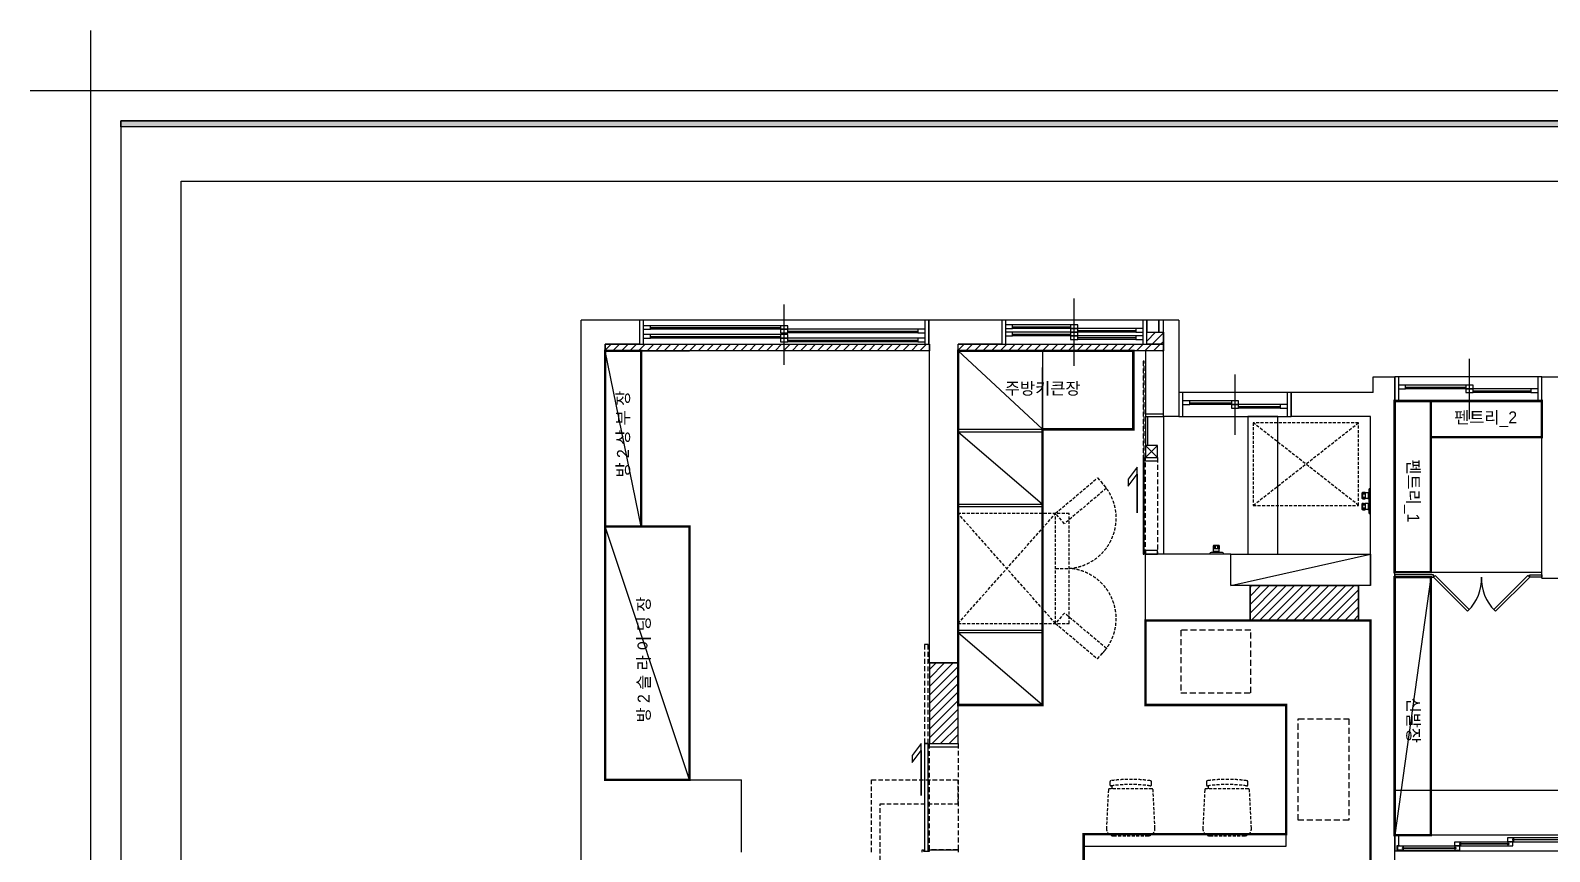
# Model space of a CAD drawing. Header units: inches. Extents: x 4374 to 164780, y 597 to 50243.
# Drawn here: x 73174 to 85777, y 43235 to 50043 of the extents above; entities that cross this region are included whole.
import ezdxf
from ezdxf.enums import TextEntityAlignment as Align

# ---------------------------------------------------------------- set-up
doc = ezdxf.new("R2010")
doc.units = ezdxf.units.IN
doc.header["$LTSCALE"] = 50
doc.header["$MEASUREMENT"] = 0
for name, pattern in [('DASHED', [0.75, 0.5, -0.25]), ('DASHEDX2', [1.5, 1, -0.5]), ('DH-HID2', [1.2, 0.8, -0.4]), ('HIDDEN', [0.375, 0.25, -0.125])]:
    doc.linetypes.add(name, pattern=pattern)
for name, color, linetype in [('03-WAL NEW', 3, 'Continuous'), ('04_FUR', 6, 'Continuous'), ('06-FUR', 6, 'Continuous'), ('3.기호.계단선', 30, 'Continuous'), ('CO-DOOR', 8, 'Continuous'), ('F-SYM', 7, 'Continuous'), ('fin', 5, 'Continuous'), ('FORM(YOURNAME)-11', 1, 'Continuous'), ('FUR', 8, 'DASHED'), ('Layer 1', 7, 'Continuous'), ('도면층2', 2, 'Continuous'), ('도면층4', 4, 'Continuous'), ('도면층5', 5, 'Continuous'), ('도면층8', 8, 'Continuous')]:
    doc.layers.add(name, color=color, linetype=linetype)
doc.styles.add('YOURNAME', font='HY울릉도M.TTF')
doc.styles.add('코레일둥고', font='Korail_Round_Gothic_Medium.ttf')

# ---------------------------------------------------------------- blocks, each defined once
blk = doc.blocks.new('FORM-PLAN')
at = {"layer": 'FORM(YOURNAME)-11'}
h = blk.add_hatch(color=256, dxfattribs=at)
h.dxf.hatch_style = 1
h.paths.add_polyline_path([(-71444, 55115), (10556, 55115), (10556, 54915), (-71444, 54915)])
h.paths.add_polyline_path([(-71444, -2085), (10556, -2085), (10556, -2285), (-71444, -2285)])
at = {"layer": 'Defpoints', "color": 1}
blk.add_lwpolyline([(-72444, 58115), (-72444, 56115), (-74444, 56115)], dxfattribs=at)
at = {"layer": 'Defpoints', "color": 158}
for points in [[(-71444, -2285), (10556, -2285), (10556, 55115), (-71444, 55115)], [(-69444, 53115), (-64, 53115), (-64, 1215), (-69444, 1215)]]:
    blk.add_lwpolyline(points, close=True, dxfattribs=at)
at = {"layer": 'FORM(YOURNAME)-11', "color": 250}
blk.add_lwpolyline([(-72444, -3285), (11556, -3285), (11556, 56115), (-72444, 56115)], close=True, dxfattribs=at)
at = {"layer": 'FORM(YOURNAME)-11'}
blk.add_lwpolyline([(-71444, 55115), (10556, 55115), (10556, 54915), (-71444, 54915)], close=True, dxfattribs=at)
at = {"layer": 'FORM(YOURNAME)-11', "color": 3, "style": 'YOURNAME'}
for tag, height, p in [('1', 450, (9905, 18188)), ('2', 450, (9905, 17544)), ('3', 450, (9905, 16257)), ('4', 450, (9905, 14326)), ('5', 515, (9905, 12009)), ('6', 515, (9905, 9757)), ('7', 515, (9905, 7504)), ('8', 515, (9905, 5252)), ('9', 515, (9905, 2999)), ('10', 515, (5655, 811)), ('11', 515, (9905, 747)), ('12', 515, (5655, -1441)), ('13', 515, (9905, -1441))]:
    blk.add_attdef(tag, text='', height=height, dxfattribs=at).set_placement(p, align=Align.MIDDLE_RIGHT)
blk = doc.blocks.new('*U581')
at = {"layer": 'F-SYM', "xscale": 0.2500000000000001, "yscale": 0.2500000000000001, "zscale": 0.2500000000000001}
blk.add_blockref('FORM-PLAN', (91785, 35514), dxfattribs=at)
blk = doc.blocks.new('BLLL')
at = {"layer": '03-WAL NEW', "color": 8, "linetype": 'Continuous'}
for p, q in [((57084, 33203), (57087, 33207)), ((57084, 33132), (57158, 33207)), ((57129, 33107), (57224, 33201)), ((52592, 33057), (52641, 33107)), ((52657, 33052), (52712, 33107)), ((52728, 33052), (52783, 33107)), ((52798, 33052), (52853, 33107)), ((52869, 33052), (52924, 33107)), ((52940, 33052), (52995, 33107)), ((53011, 33052), (53066, 33107)), ((53081, 33052), (53136, 33107)), ((53152, 33052), (53207, 33107)), ((53223, 33052), (53278, 33107)), ((53293, 33052), (53348, 33107)), ((53364, 33052), (53419, 33107)), ((53435, 33052), (53490, 33107)), ((53506, 33052), (53561, 33107)), ((53576, 33052), (53631, 33107)), ((53647, 33052), (53702, 33107)), ((53718, 33052), (53773, 33107)), ((53788, 33052), (53843, 33107)), ((53859, 33052), (53914, 33107)), ((53930, 33052), (53985, 33107)), ((54001, 33052), (54056, 33107)), ((54071, 33052), (54126, 33107)), ((54142, 33052), (54197, 33107)), ((54213, 33052), (54268, 33107)), ((54283, 33052), (54338, 33107)), ((54354, 33052), (54409, 33107)), ((54425, 33052), (54480, 33107)), ((54495, 33052), (54550, 33107)), ((54566, 33052), (54621, 33107)), ((54637, 33052), (54692, 33107)), ((54708, 33052), (54763, 33107)), ((54778, 33052), (54833, 33107)), ((54849, 33052), (54904, 33107)), ((54920, 33052), (54975, 33107)), ((54990, 33052), (55045, 33107)), ((55061, 33052), (55116, 33107)), ((55132, 33052), (55187, 33107)), ((55203, 33052), (55258, 33107)), ((55273, 33052), (55282, 33060)), ((55520, 33057), (55569, 33107)), ((55585, 33052), (55640, 33107)), ((55656, 33052), (55711, 33107)), ((55726, 33052), (55781, 33107)), ((55797, 33052), (55852, 33107)), ((55868, 33052), (55923, 33107)), ((55939, 33052), (55994, 33107)), ((56009, 33052), (56064, 33107)), ((56080, 33052), (56135, 33107)), ((56151, 33052), (56206, 33107)), ((56221, 33052), (56276, 33107)), ((56292, 33052), (56347, 33107)), ((56363, 33052), (56418, 33107)), ((56434, 33052), (56489, 33107)), ((56504, 33052), (56559, 33107)), ((56575, 33052), (56630, 33107)), ((56646, 33052), (56701, 33107)), ((56716, 33052), (56771, 33107)), ((56787, 33052), (56842, 33107)), ((56858, 33052), (56913, 33107)), ((56929, 33052), (56984, 33107)), ((56999, 33052), (57054, 33107)), ((57070, 33052), (57125, 33107)), ((57141, 33052), (57196, 33107)), ((57200, 33107), (57224, 33131)), ((57211, 33052), (57224, 33064)), ((57942, 31091), (57957, 31107)), ((57942, 31020), (58028, 31107)), ((57942, 30949), (58099, 31107)), ((57942, 30879), (58169, 31107)), ((57950, 30817), (58240, 31107)), ((58021, 30817), (58311, 31107)), ((58092, 30817), (58382, 31107)), ((58162, 30817), (58452, 31107)), ((58233, 30817), (58523, 31107)), ((58304, 30817), (58594, 31107)), ((58374, 30817), (58664, 31107)), ((58445, 30817), (58735, 31107)), ((58516, 30817), (58806, 31107)), ((58587, 30817), (58842, 31072)), ((58657, 30817), (58842, 31001)), ((58728, 30817), (58842, 30930)), ((58799, 30817), (58842, 30860)), ((55282, 30411), (55337, 30467)), ((55282, 30340), (55408, 30467)), ((55282, 30269), (55479, 30467)), ((55282, 30199), (55520, 30437)), ((55282, 30128), (55520, 30366)), ((55282, 30057), (55520, 30295)), ((55282, 29987), (55520, 30225)), ((55282, 29916), (55520, 30154)), ((55282, 29845), (55520, 30083)), ((55304, 29797), (55520, 30012)), ((55375, 29797), (55520, 29942)), ((55445, 29797), (55520, 29871)), ((55516, 29797), (55520, 29800))]:
    blk.add_line(p, q, dxfattribs=at)
at = {"layer": '03-WAL NEW', "color": 8}
for p, q in [((57084, 33107), (57084, 33207)), ((57084, 33207), (57224, 33207)), ((57224, 33207), (57224, 33107)), ((52592, 33052), (52592, 33107)), ((52592, 33107), (55282, 33107)), ((55282, 33052), (52592, 33052)), ((55282, 33107), (55282, 33052)), ((55520, 33052), (55520, 33107)), ((55520, 33107), (57224, 33107)), ((57224, 33052), (55520, 33052)), ((57224, 33052), (57074, 33052)), ((57074, 33052), (57074, 32507)), ((57224, 33107), (57084, 33107)), ((57224, 33107), (57224, 33052)), ((57224, 32507), (57224, 33052)), ((57074, 32507), (57224, 32507)), ((57224, 32507), (57224, 32507)), ((57224, 32507), (57224, 32507)), ((57942, 31107), (58842, 31107)), ((57942, 30817), (57942, 31107)), ((58842, 31107), (58842, 30817)), ((58842, 30817), (57942, 30817)), ((55520, 30467), (55282, 30467)), ((55282, 30467), (55282, 29797)), ((55520, 29797), (55520, 30467)), ((55282, 29797), (55520, 29797))]:
    blk.add_line(p, q, dxfattribs=at)
at = {"layer": '04_FUR', "color": 8}
for p, q in [((58242, 28947), (58242, 29047)), ((56562, 28947), (58242, 28947))]:
    blk.add_line(p, q, dxfattribs=at)
at = {"layer": '06-FUR', "color": 8}
for p, q in [((52592, 29497), (52592, 33052)), ((52592, 33052), (53292, 33052)), ((55520, 33052), (56220, 33052)), ((55520, 30117), (55520, 33052)), ((56220, 32402), (55520, 33052)), ((56220, 33052), (56220, 30117)), ((56220, 33052), (56974, 33052)), ((56974, 33052), (56974, 32402)), ((56220, 32402), (56220, 32914)), ((59142, 31217), (59142, 32637)), ((59142, 32637), (59442, 32637)), ((59442, 32637), (59442, 31217)), ((59442, 32637), (59442, 32337)), ((60362, 32637), (59442, 32637)), ((60362, 32337), (60362, 32637)), ((55520, 32402), (56220, 32402)), ((56974, 32402), (56220, 32402)), ((58172, 32507), (57922, 32507)), ((57922, 32507), (57922, 31367)), ((58172, 31367), (58172, 32507)), ((55520, 32382), (56220, 32382)), ((55520, 32382), (56220, 31782)), ((59442, 32337), (60362, 32337)), ((55520, 31782), (56220, 31782)), ((55520, 31762), (56220, 31762)), ((57782, 31107), (57782, 31367)), ((57782, 31367), (58942, 31367)), ((57782, 31107), (58942, 31367)), ((57922, 31367), (58172, 31367)), ((58942, 31367), (58942, 31107)), ((59442, 31217), (59142, 31217)), ((59142, 31217), (60362, 31217)), ((59462, 31197), (59142, 31197)), ((59142, 31197), (59142, 31177)), ((59142, 31177), (59462, 31177)), ((59442, 31177), (59142, 31177)), ((59142, 31177), (59142, 29037)), ((59442, 31177), (59142, 29037)), ((59442, 29037), (59442, 31177)), ((59462, 31177), (59462, 31197)), ((59462, 31177), (59476, 31191)), ((59744, 30894), (59462, 31177)), ((59476, 31191), (59759, 30908)), ((60247, 31191), (59965, 30908)), ((59979, 30894), (60262, 31177)), ((60262, 31177), (60247, 31191)), ((60262, 31177), (60262, 31197)), ((60262, 31197), (60362, 31197)), ((60362, 31177), (60262, 31177)), ((60362, 31197), (60362, 31177)), ((58942, 31107), (57782, 31107)), ((59759, 30908), (59744, 30894)), ((59965, 30908), (59979, 30894)), ((57074, 30817), (57074, 30117)), ((58942, 30817), (57074, 30817)), ((58942, 28247), (58942, 30817)), ((55520, 30737), (56220, 30737)), ((55520, 30717), (56220, 30717)), ((55520, 30717), (56220, 30117)), ((56220, 30117), (55520, 30117)), ((57074, 30117), (58242, 30117)), ((58242, 30117), (58242, 29047)), ((53292, 29497), (52592, 29497)), ((58242, 29047), (56562, 29047)), ((56562, 29047), (56562, 28247)), ((59142, 29037), (59442, 29037))]:
    blk.add_line(p, q, dxfattribs=at)
at = {"layer": '06-FUR', "color": 8, "linetype": 'DASHEDX2'}
for p, q in [((57948, 30737), (57368, 30737)), ((57368, 30737), (57368, 30217)), ((57948, 30217), (57948, 30737)), ((57368, 30217), (57948, 30217)), ((58342, 29162), (58342, 30002)), ((58342, 30002), (58762, 30002)), ((58762, 30002), (58762, 29162)), ((58762, 29162), (58342, 29162))]:
    blk.add_line(p, q, dxfattribs=at)
at = {"layer": '06-FUR', "color": 8}
for points in [[(52892, 31597), (52592, 31597), (52592, 33052), (52892, 33052), (52892, 31597), (52592, 33052)], [(53292, 29497), (52592, 29497), (52592, 31597), (53292, 31597), (53292, 29497), (52592, 31597)]]:
    blk.add_lwpolyline(points, dxfattribs=at)
for centre, start, end in [((59497, 31162), 314.2144, 2.2625), ((60226, 31162), 177.7375, 225.7856)]:
    blk.add_arc(centre, 365, start, end, dxfattribs=at)
at = {"layer": '3.기호.계단선', "color": 8}
for p, q in [((57074, 32527), (57074, 32167)), ((57224, 32527), (57074, 32527)), ((57224, 32507), (57224, 32527)), ((57094, 32267), (57094, 32507)), ((57094, 32507), (57224, 32507)), ((57174, 32267), (57074, 32267)), ((57074, 32267), (57074, 32167)), ((57174, 32267), (57074, 32167)), ((57074, 32267), (57174, 32167)), ((57174, 32267), (57094, 32267)), ((57174, 32167), (57174, 32267)), ((57174, 32167), (57174, 32267)), ((57074, 32167), (57174, 32167)), ((57074, 32167), (57174, 32167))]:
    blk.add_line(p, q, dxfattribs=at)
at = {"layer": 'CO-DOOR', "color": 8, "linetype": 'DH-HID2'}
for p, q in [((57064, 32967), (57054, 32967)), ((57054, 32967), (57054, 32167)), ((57064, 32167), (57064, 32967)), ((57054, 32167), (57064, 32167)), ((57074, 31367), (57074, 32167)), ((57074, 32167), (57174, 32167)), ((57174, 32167), (57174, 31367)), ((57174, 31367), (57074, 31367)), ((55272, 30618), (55242, 30618)), ((55242, 30618), (55242, 29797)), ((55272, 29797), (55272, 30618)), ((55242, 29797), (55272, 29797)), ((55282, 28915), (55282, 29797)), ((55282, 29797), (55520, 29797)), ((55520, 29797), (55520, 28915)), ((55520, 28915), (55282, 28915))]:
    blk.add_line(p, q, dxfattribs=at)
at = {"layer": 'CO-DOOR', "color": 8}
for p, q in [((57064, 32167), (57054, 32167)), ((57054, 32167), (57054, 31367)), ((57064, 31367), (57064, 32167)), ((57074, 32167), (57174, 32167)), ((57074, 32137), (57074, 32167)), ((57174, 32137), (57074, 32137)), ((57174, 32167), (57174, 32137)), ((57004, 32089), (56931, 31990)), ((56931, 31932), (57004, 32031)), ((57004, 31710), (57004, 32089)), ((57004, 32031), (57004, 31710)), ((56931, 31990), (56931, 31932)), ((57004, 31710), (57004, 31710)), ((57174, 31397), (57074, 31397)), ((57074, 31397), (57074, 31367)), ((57174, 31367), (57174, 31397)), ((57054, 31367), (57064, 31367)), ((57074, 31367), (57174, 31367)), ((55212, 29797), (55139, 29698)), ((55212, 29367), (55212, 29797)), ((55272, 29797), (55242, 29797)), ((55242, 29797), (55242, 28906)), ((55272, 28906), (55272, 29797)), ((55282, 29797), (55520, 29797)), ((55282, 29767), (55282, 29797)), ((55520, 29767), (55282, 29767)), ((55520, 29797), (55520, 29767)), ((55139, 29640), (55212, 29738)), ((55139, 29698), (55139, 29640)), ((55212, 29738), (55212, 29367)), ((55212, 29367), (55212, 29367)), ((55222, 28897), (55222, 28915)), ((55222, 28915), (55232, 28915)), ((55232, 28915), (55232, 28906)), ((55232, 28906), (55282, 28906)), ((55242, 28906), (55272, 28906)), ((55282, 28906), (55282, 28915)), ((55282, 28915), (55520, 28915)), ((55520, 28915), (55520, 28897))]:
    blk.add_line(p, q, dxfattribs=at)
at = {"layer": 'fin', "color": 8}
for p, q in [((57712, 31382), (57618, 31382)), ((57638, 31436), (57638, 31437)), ((57686, 31436), (57638, 31436)), ((57653, 31430), (57638, 31430)), ((57653, 31424), (57638, 31424)), ((57653, 31418), (57638, 31418)), ((57686, 31412), (57638, 31412)), ((57638, 31390), (57638, 31412)), ((57684, 31439), (57640, 31439)), ((57684, 31388), (57640, 31388)), ((57645, 31382), (57645, 31388)), ((57686, 31430), (57671, 31430)), ((57686, 31424), (57671, 31424)), ((57686, 31418), (57671, 31418)), ((57679, 31382), (57679, 31388)), ((57686, 31436), (57686, 31437)), ((57686, 31390), (57686, 31412)), ((57608, 31367), (57608, 31372)), ((57722, 31367), (57722, 31372))]:
    blk.add_line(p, q, dxfattribs=at)
for centre, radius, start, end in [((57618, 31372), 10, 90, 180), ((57638, 31433), 3, 90, 270), ((57638, 31427), 3, 90, 270), ((57638, 31421), 3, 90, 270), ((57638, 31415), 3, 90, 270), ((57640, 31437), 2, 90, 180), ((57640, 31390), 2, 180, 270), ((57653, 31433), 3, 90, 270), ((57653, 31427), 3, 90, 270), ((57653, 31421), 3, 90, 270), ((57653, 31415), 3, 90, 270), ((57671, 31433), 3, 270, 90), ((57671, 31427), 3, 270, 90), ((57671, 31421), 3, 270, 90), ((57671, 31415), 3, 270, 90), ((57684, 31437), 2, 0, 90), ((57684, 31390), 2, 270, 0), ((57686, 31433), 3, 270, 90), ((57686, 31427), 3, 270, 90), ((57686, 31421), 3, 270, 90), ((57686, 31415), 3, 270, 90), ((57712, 31372), 10, 0, 90)]:
    blk.add_arc(centre, radius, start, end, dxfattribs=at)
at = {"layer": 'FUR', "color": 8}
for p, q in [((58842, 32457), (57967, 32457)), ((57967, 32457), (57967, 31771)), ((58842, 31771), (57967, 32457)), ((57967, 31771), (58842, 32457)), ((58842, 31771), (58842, 32457)), ((56328, 31706), (56677, 32000)), ((56750, 31913), (56401, 31619)), ((56677, 32000), (56750, 31913)), ((57967, 31771), (58842, 31771)), ((56442, 31705), (55520, 31705)), ((55520, 31705), (55520, 30793)), ((56329, 30793), (55520, 31705)), ((55520, 30793), (56329, 31705)), ((56401, 31619), (56328, 31706)), ((56329, 30793), (56329, 31705)), ((56442, 30793), (56442, 31705)), ((56329, 31249), (56442, 31249)), ((56401, 30879), (56328, 30793)), ((56750, 30585), (56401, 30879)), ((55520, 30793), (56442, 30793)), ((56328, 30793), (56677, 30499)), ((56677, 30499), (56750, 30585)), ((56797, 29422), (56797, 29447)), ((57597, 29422), (57597, 29447))]:
    blk.add_line(p, q, dxfattribs=at)
for points in [[(57113, 29446, 0.455835), (57124, 29456), (57124, 29479, 0.37479), (57115, 29489, 0.068331), (56788, 29489, 0.37479), (56779, 29479), (56779, 29456, 0.455835), (56790, 29446, -0.070108)], [(57913, 29446, 0.455835), (57924, 29456), (57924, 29479, 0.37479), (57915, 29489, 0.068331), (57588, 29489, 0.37479), (57579, 29479), (57579, 29456, 0.455835), (57590, 29446, -0.070108)], [(56776, 29422, 0.399285), (56766, 29412), (56750, 29095, 0.429301), (56810, 29032), (57093, 29032, 0.429301), (57153, 29095), (57137, 29412, 0.399285), (57127, 29422)], [(57576, 29422, 0.399285), (57566, 29412), (57550, 29095, 0.429301), (57610, 29032), (57893, 29032, 0.429301), (57953, 29095), (57937, 29412, 0.399285), (57927, 29422)]]:
    blk.add_lwpolyline(points, format="xyb", close=True, dxfattribs=at)
for centre, start, end in [((56413, 31666), 273.9757, 44.0177), ((56413, 30832), 315.9823, 86.0243)]:
    blk.add_arc(centre, 418, start, end, dxfattribs=at)
at = {"layer": 'Layer 1', "color": 8}
for p, q in [((57224, 32507), (57224, 31367)), ((58172, 31367), (58172, 32507)), ((57782, 31367), (58172, 31367)), ((60602, 29407), (59142, 29407))]:
    blk.add_line(p, q, dxfattribs=at)
at = {"layer": '도면층2', "color": 8}
for p, q in [((52392, 27237), (52392, 33307)), ((52877, 33307), (52392, 33307)), ((52877, 33307), (52877, 33107)), ((55882, 33307), (55277, 33307)), ((55277, 33307), (55277, 33107)), ((55882, 33307), (55882, 33107)), ((57352, 33307), (57224, 33307)), ((57224, 32507), (57224, 33307)), ((57352, 33307), (57352, 32507)), ((52592, 33107), (52592, 29497)), ((52877, 33107), (52592, 33107)), ((55282, 33107), (55277, 33107)), ((55282, 30467), (55282, 33107)), ((55882, 33107), (55520, 33107)), ((55520, 30467), (55520, 33107)), ((58962, 32837), (58962, 32837)), ((58962, 32837), (59142, 32837)), ((58962, 32707), (58962, 32837)), ((59142, 28247), (59142, 32837)), ((60362, 31167), (60362, 32837)), ((60362, 32837), (60562, 32837)), ((58962, 32707), (58282, 32707)), ((58282, 32707), (58282, 32507)), ((57352, 32507), (57224, 32507)), ((58942, 32507), (58282, 32507)), ((58942, 31107), (58942, 32507)), ((58927, 31902), (58927, 31712)), ((58942, 31912), (58937, 31912)), ((58870, 31874), (58870, 31830)), ((58870, 31784), (58870, 31740)), ((58873, 31876), (58872, 31876)), ((58873, 31828), (58872, 31828)), ((58873, 31786), (58872, 31786)), ((58873, 31876), (58873, 31828)), ((58873, 31786), (58873, 31738)), ((58879, 31876), (58879, 31861)), ((58879, 31843), (58879, 31828)), ((58879, 31786), (58879, 31771)), ((58885, 31876), (58885, 31861)), ((58885, 31843), (58885, 31828)), ((58885, 31786), (58885, 31771)), ((58891, 31876), (58891, 31861)), ((58891, 31843), (58891, 31828)), ((58891, 31786), (58891, 31771)), ((58897, 31876), (58897, 31828)), ((58919, 31876), (58897, 31876)), ((58919, 31828), (58897, 31828)), ((58919, 31786), (58897, 31786)), ((58897, 31786), (58897, 31738)), ((58921, 31874), (58921, 31830)), ((58927, 31869), (58921, 31869)), ((58927, 31835), (58921, 31835)), ((58921, 31784), (58921, 31740)), ((58927, 31779), (58921, 31779)), ((58873, 31738), (58872, 31738)), ((58879, 31753), (58879, 31738)), ((58885, 31753), (58885, 31738)), ((58891, 31753), (58891, 31738)), ((58919, 31738), (58897, 31738)), ((58927, 31745), (58921, 31745)), ((58942, 31702), (58937, 31702)), ((57782, 31367), (57074, 31367)), ((57074, 30817), (57074, 31367)), ((57782, 31107), (57782, 31367)), ((60362, 31167), (60802, 31167)), ((57942, 31107), (57782, 31107)), ((57942, 31107), (57942, 30817)), ((58942, 31107), (58842, 31107)), ((58842, 31107), (58842, 30817)), ((57942, 30817), (57074, 30817)), ((58942, 30817), (58842, 30817)), ((58942, 28247), (58942, 30817)), ((55282, 30467), (55520, 30467)), ((55282, 30467), (55520, 30467)), ((52592, 29497), (53722, 29497)), ((53722, 28897), (53722, 29497))]:
    blk.add_line(p, q, dxfattribs=at)
at = {"layer": '도면층2', "color": 8, "linetype": 'HIDDEN', "ltscale": 3}
for p, q in [((54802, 28897), (54802, 29497)), ((54802, 29497), (55520, 29497)), ((55520, 29297), (55520, 29497)), ((54872, 28267), (54872, 29297)), ((54872, 29297), (55520, 29297))]:
    blk.add_line(p, q, dxfattribs=at)
at = {"layer": '도면층2', "color": 8}
for centre, radius, start, end in [((58937, 31902), 10, 90, 180), ((58872, 31874), 2, 90, 180), ((58872, 31830), 2, 180, 270), ((58872, 31784), 2, 90, 180), ((58876, 31876), 3, 0, 180), ((58876, 31861), 3, 0, 180), ((58876, 31843), 3, 180, 0), ((58876, 31828), 3, 180, 0), ((58876, 31786), 3, 0, 180), ((58876, 31771), 3, 0, 180), ((58882, 31876), 3, 0, 180), ((58882, 31861), 3, 0, 180), ((58882, 31843), 3, 180, 0), ((58882, 31828), 3, 180, 0), ((58882, 31786), 3, 0, 180), ((58882, 31771), 3, 0, 180), ((58888, 31876), 3, 0, 180), ((58888, 31861), 3, 0, 180), ((58888, 31843), 3, 180, 0), ((58888, 31828), 3, 180, 0), ((58888, 31786), 3, 0, 180), ((58888, 31771), 3, 0, 180), ((58894, 31876), 3, 0, 180), ((58894, 31861), 3, 0, 180), ((58894, 31843), 3, 180, 0), ((58894, 31828), 3, 180, 0), ((58894, 31786), 3, 0, 180), ((58894, 31771), 3, 0, 180), ((58919, 31874), 2, 0, 90), ((58919, 31830), 2, 270, 0), ((58919, 31784), 2, 0, 90), ((58872, 31740), 2, 180, 270), ((58876, 31753), 3, 180, 0), ((58876, 31738), 3, 180, 0), ((58882, 31753), 3, 180, 0), ((58882, 31738), 3, 180, 0), ((58888, 31753), 3, 180, 0), ((58888, 31738), 3, 180, 0), ((58894, 31753), 3, 180, 0), ((58894, 31738), 3, 180, 0), ((58919, 31740), 2, 270, 0), ((58937, 31712), 10, 180, 270)]:
    blk.add_arc(centre, radius, start, end, dxfattribs=at)
at = {"layer": '도면층4', "color": 8}
for p, q in [((54077, 32937), (54077, 33437)), ((56483, 32987), (56483, 33487)), ((56483, 32927), (56483, 33427)), ((55277, 33307), (52877, 33307)), ((52877, 33307), (52877, 33107)), ((52907, 33307), (52907, 33107)), ((55247, 33107), (55247, 33307)), ((55277, 33107), (55277, 33307)), ((57084, 33307), (55882, 33307)), ((55882, 33307), (55882, 33107)), ((55912, 33307), (55912, 33107)), ((57054, 33107), (57054, 33307)), ((57084, 33107), (57084, 33307)), ((52967, 33246), (54047, 33246)), ((52967, 33172), (54047, 33172)), ((54107, 33216), (55187, 33216)), ((55972, 33252), (56453, 33252)), ((55972, 33192), (56453, 33192)), ((56513, 33222), (56994, 33222)), ((56513, 33162), (56994, 33162)), ((52877, 33107), (55277, 33107)), ((54107, 33142), (55187, 33142)), ((55882, 33107), (57084, 33107)), ((59762, 32487), (59762, 32987)), ((57817, 32357), (57817, 32857)), ((60362, 32837), (59142, 32837)), ((59142, 32837), (59142, 32637)), ((59172, 32837), (59172, 32637)), ((60332, 32637), (60332, 32837)), ((60362, 32637), (60362, 32837)), ((58282, 32707), (57352, 32707)), ((57352, 32707), (57352, 32507)), ((57382, 32707), (57382, 32507)), ((58252, 32507), (58252, 32707)), ((58282, 32507), (58282, 32707)), ((59232, 32752), (59732, 32752)), ((59792, 32722), (60272, 32722)), ((57442, 32622), (57787, 32622)), ((57847, 32592), (58192, 32592)), ((59142, 32637), (60362, 32637)), ((57352, 32507), (58282, 32507)), ((58842, 31107), (57942, 31107)), ((57942, 31107), (57942, 30817)), ((58842, 30817), (58842, 31107)), ((57942, 30817), (58842, 30817))]:
    blk.add_line(p, q, dxfattribs=at)
for points in [[(57084, 33207), (57184, 33207), (57184, 33307), (57084, 33307)], [(57184, 33207), (57224, 33207), (57224, 33307), (57184, 33307)], [(52907, 33261), (52907, 33231), (52967, 33231), (52967, 33261)], [(52907, 33187), (52907, 33157), (52967, 33157), (52967, 33187)], [(54047, 33261), (54047, 33231), (54107, 33231), (54107, 33261)], [(54047, 33231), (54047, 33201), (54107, 33201), (54107, 33231)], [(54047, 33187), (54047, 33157), (54107, 33157), (54107, 33187)], [(54047, 33157), (54047, 33127), (54107, 33127), (54107, 33157)], [(55187, 33231), (55187, 33201), (55247, 33201), (55247, 33231)], [(55187, 33157), (55187, 33127), (55247, 33127), (55247, 33157)], [(55912, 33267), (55912, 33237), (55972, 33237), (55972, 33267)], [(55912, 33207), (55912, 33177), (55972, 33177), (55972, 33207)], [(56453, 33267), (56453, 33237), (56513, 33237), (56513, 33267)], [(56453, 33237), (56453, 33207), (56513, 33207), (56513, 33237)], [(56453, 33207), (56453, 33177), (56513, 33177), (56513, 33207)], [(56453, 33177), (56453, 33147), (56513, 33147), (56513, 33177)], [(56994, 33237), (56994, 33207), (57054, 33207), (57054, 33237)], [(56994, 33177), (56994, 33147), (57054, 33147), (57054, 33177)], [(59172, 32767), (59172, 32737), (59232, 32737), (59232, 32767)], [(59732, 32767), (59732, 32737), (59792, 32737), (59792, 32767)], [(59732, 32737), (59732, 32707), (59792, 32707), (59792, 32737)], [(60272, 32737), (60272, 32707), (60332, 32707), (60332, 32737)], [(57382, 32637), (57382, 32607), (57442, 32607), (57442, 32637)], [(57787, 32637), (57787, 32607), (57847, 32607), (57847, 32637)], [(57787, 32607), (57787, 32577), (57847, 32577), (57847, 32607)], [(58192, 32607), (58192, 32577), (58252, 32577), (58252, 32607)]]:
    blk.add_lwpolyline(points, close=True, dxfattribs=at)
at = {"layer": '도면층5', "color": 8}
for p, q in [((54047, 33261), (52967, 33261)), ((54047, 33231), (52967, 33231)), ((54047, 33187), (52967, 33187)), ((54047, 33157), (52967, 33157)), ((55187, 33231), (54107, 33231)), ((55187, 33201), (54107, 33201)), ((55187, 33157), (54107, 33157)), ((56453, 33267), (55972, 33267)), ((56453, 33237), (55972, 33237)), ((56453, 33207), (55972, 33207)), ((56453, 33177), (55972, 33177)), ((56994, 33237), (56513, 33237)), ((56994, 33207), (56513, 33207)), ((56994, 33177), (56513, 33177)), ((56994, 33147), (56513, 33147)), ((55187, 33127), (54107, 33127)), ((59732, 32767), (59232, 32767)), ((59732, 32737), (59232, 32737)), ((60272, 32737), (59792, 32737)), ((60272, 32707), (59792, 32707)), ((57787, 32637), (57442, 32637)), ((57787, 32607), (57442, 32607)), ((58192, 32607), (57847, 32607)), ((58192, 32577), (57847, 32577))]:
    blk.add_line(p, q, dxfattribs=at)
at = {"layer": '도면층8', "color": 8}
for p, q in [((60602, 29037), (59142, 29037)), ((59177, 29037), (59142, 29037)), ((59142, 29037), (59142, 29032)), ((59142, 29032), (59142, 28907)), ((59177, 28952), (59177, 29037)), ((60081, 29018), (60126, 29018)), ((60081, 28983), (60081, 29018)), ((60126, 29006), (60119, 29004)), ((60119, 29004), (60119, 28996)), ((60119, 28996), (60126, 28994)), ((60126, 29018), (60536, 29018)), ((60126, 29018), (60126, 29006)), ((60126, 29007), (60129, 29005)), ((60126, 28993), (60129, 28995)), ((60126, 28994), (60126, 28983)), ((60129, 29005), (60129, 29004)), ((60129, 29004), (60130, 29002)), ((60129, 28996), (60130, 28998)), ((60129, 28995), (60129, 28996)), ((60130, 28998), (60130, 29002)), ((60130, 29002), (60531, 29002)), ((60531, 28998), (60130, 28998)), ((59142, 28907), (59162, 28907)), ((59162, 28907), (59162, 28952)), ((59162, 28952), (59177, 28952)), ((59162, 28907), (60566, 28907)), ((59167, 28948), (59211, 28948)), ((59167, 28912), (59167, 28948)), ((59211, 28912), (59167, 28912)), ((59177, 28955), (59177, 28952)), ((59211, 28936), (59205, 28934)), ((59205, 28934), (59205, 28926)), ((59205, 28926), (59211, 28924)), ((59207, 28928), (59207, 28932)), ((59207, 28932), (59637, 28932)), ((59637, 28928), (59207, 28928)), ((59211, 28948), (59641, 28948)), ((59211, 28948), (59211, 28936)), ((59211, 28937), (59214, 28935)), ((59211, 28923), (59214, 28925)), ((59211, 28924), (59211, 28912)), ((59211, 28912), (59641, 28912)), ((59214, 28935), (59215, 28934)), ((59214, 28925), (59215, 28926)), ((59215, 28934), (59216, 28932)), ((59215, 28926), (59216, 28928)), ((59638, 28935), (59637, 28934)), ((59637, 28934), (59637, 28932)), ((59637, 28932), (59637, 28928)), ((59637, 28928), (59637, 28932)), ((59637, 28926), (59637, 28928)), ((59638, 28925), (59637, 28926)), ((59641, 28937), (59638, 28935)), ((59641, 28923), (59638, 28925)), ((59641, 28983), (59686, 28983)), ((59641, 28948), (59641, 28983)), ((59682, 28948), (59641, 28948)), ((59641, 28948), (59641, 28936)), ((59641, 28948), (60111, 28948)), ((59686, 28948), (59641, 28948)), ((59641, 28936), (59648, 28934)), ((59648, 28926), (59641, 28924)), ((59641, 28924), (59641, 28912)), ((59641, 28912), (59682, 28912)), ((59648, 28934), (59648, 28926)), ((59686, 28971), (59679, 28969)), ((59679, 28969), (59679, 28961)), ((59679, 28961), (59686, 28959)), ((59682, 28912), (59682, 28948)), ((59686, 28983), (60111, 28983)), ((59686, 28983), (59686, 28971)), ((59686, 28972), (59689, 28970)), ((59686, 28958), (59689, 28960)), ((59686, 28959), (59686, 28948)), ((59689, 28970), (59689, 28969)), ((59689, 28969), (59690, 28967)), ((59689, 28961), (59690, 28963)), ((59689, 28960), (59689, 28961)), ((59690, 28963), (59690, 28967)), ((59690, 28967), (60077, 28967)), ((60077, 28963), (59690, 28963)), ((60078, 28970), (60077, 28969)), ((60077, 28969), (60077, 28967)), ((60077, 28967), (60077, 28963)), ((60077, 28963), (60077, 28967)), ((60077, 28961), (60077, 28963)), ((60078, 28960), (60077, 28961)), ((60081, 28972), (60078, 28970)), ((60081, 28958), (60078, 28960)), ((60122, 28983), (60081, 28983)), ((60081, 28983), (60081, 28971)), ((60126, 28983), (60081, 28983)), ((60081, 28971), (60088, 28969)), ((60088, 28961), (60081, 28959)), ((60081, 28959), (60081, 28948)), ((60081, 28948), (60122, 28948)), ((60088, 28969), (60088, 28961)), ((60122, 28948), (60122, 28983)), ((60126, 28983), (60536, 28983))]:
    blk.add_line(p, q, dxfattribs=at)

msp = doc.modelspace()

# ---------------------------------------------------------------- linework, layer by layer
at = {"layer": '3.기호.계단선', "const_width": 20}
for points in [[(78241.9, 45930.1), (77941.9, 45930.1), (77941.9, 47385.1), (78241.9, 47385.1)], [(84791.9, 45550.1), (84491.9, 45550.1), (84491.9, 46970.1), (84791.9, 46970.1)], [(84791.9, 46970.1), (85711.9, 46970.1), (85711.9, 46670.1), (84791.9, 46670.1)], [(78641.9, 45930.1), (77941.9, 45930.1), (77941.9, 43830.1), (78641.9, 43830.1)], [(84791.9, 43370.1), (84491.9, 43370.1), (84491.9, 45510.1), (84791.9, 45510.1)]]:
    msp.add_lwpolyline(points, close=True, dxfattribs=at)
for points in [[(82323.9, 46735.1), (81569.9, 46735.1), (81569.9, 44450.1), (80869.9, 44450.1), (80869.9, 47385.1), (82323.9, 47385.1), (82323.9, 46735.1)], [(84291.9, 45150.1), (82423.9, 45150.1), (82423.9, 44450.1), (83591.9, 44450.1), (83591.9, 43380.1), (81911.9, 43380.1), (81911.9, 42580.1), (84291.9, 42580.1), (84291.9, 45150.1)]]:
    msp.add_lwpolyline(points, dxfattribs=at)

# ---------------------------------------------------------------- block references
msp.add_blockref('BLLL', (25350.4, 14333.4))
at = {"layer": '06-FUR'}
msp.add_blockref('*U581', (0, 0), dxfattribs=at)

# ---------------------------------------------------------------- texts
at = {"layer": '3.기호.계단선', "style": '코레일둥고'}
for s, p in [('주방키큰장', (81258.4, 47024.3)), ('펜트리_2', (84985, 46783.9))]:
    msp.add_text(s, height=100, dxfattribs=at).set_placement(p)
for s, rotation, p in [('방 2 상 부 장', 90, (78140.4, 46335.7)), ('펜트리_1', 270, (84596.9, 46486.2)), ('방 2 슬 라 이 딩 장', 90, (78312, 44304.5)), ('신발장', 270, (84596.9, 44510.8))]:
    msp.add_text(s, height=100, rotation=rotation, dxfattribs=at).set_placement(p)

doc.saveas('drawing.dxf')
